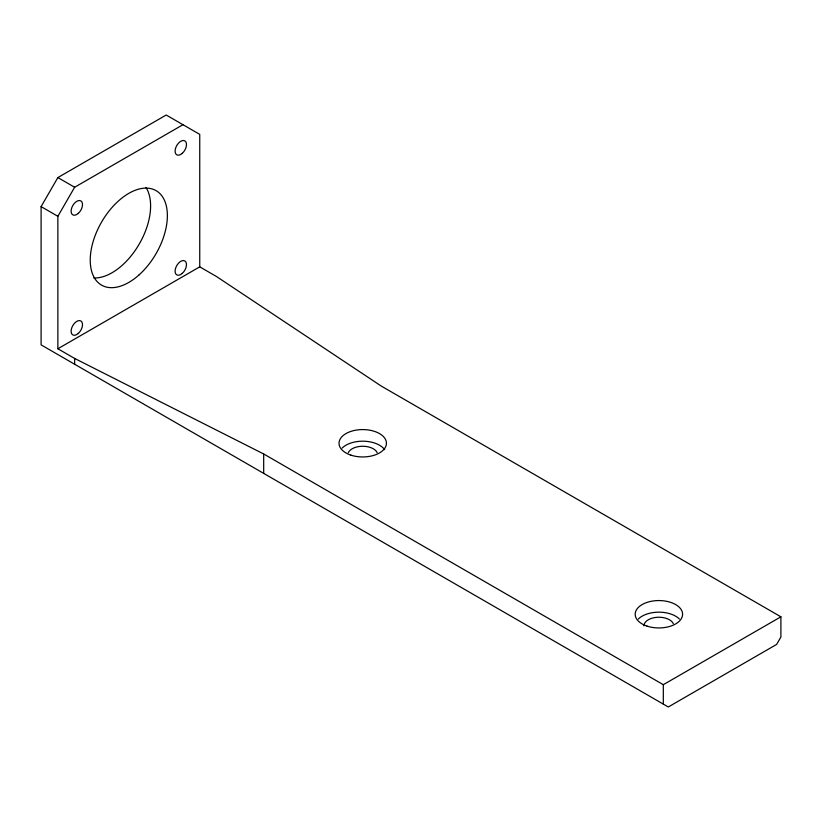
<?xml version="1.0" encoding="UTF-8"?>
<svg xmlns="http://www.w3.org/2000/svg" width="822" height="822" viewBox="0 0 822 822"><rect width="100%" height="100%" fill="white"/><g stroke="black" fill="none" stroke-linecap="round" stroke-linejoin="round"><path stroke-width="1.23" d="M199.746 266.852L216.515 276.541L381.274 386.083L780.9 616.808L780.9 637.019L776.615 644.427L668.286 706.982L41.1 344.87L41.1 206.61L57.869 177.573L166.198 115.018L199.746 134.387L199.746 266.852L57.869 348.764L57.869 216.299L74.638 187.252L182.967 124.708M57.869 348.764L74.638 358.443L263.687 453.97L663.313 684.695L780.9 616.808M57.869 177.573L74.638 187.252M41.1 206.61L57.869 216.299M663.313 684.695L663.313 704.105M263.687 453.97L263.687 473.38M74.638 358.443L74.638 364.238M348.302 452.655A14.94 8.631 0 0 1 362.728 446.254A14.94 8.631 0 0 1 377.164 452.655M146.049 187.56A54.55 31.493 -60 0 1 139.308 243.949A54.55 31.493 -60 0 1 93.842 277.98M643.945 625.871A14.94 8.631 0 0 1 656.932 617.312A14.94 8.631 0 0 1 673.31 623.631M342.188 448.041A23.715 13.697 0 0 1 364.28 441.219A23.715 13.697 0 0 1 384.645 449.644M638.345 619.017A23.715 13.697 0 0 1 679.424 619.017M182.268 153.354A8.066 4.655 -60 0 0 184.827 140.86A8.066 4.655 -60 0 0 175.281 149.316A8.066 4.655 -60 0 0 182.268 153.354M78.296 213.381A8.066 4.655 -60 0 0 80.854 200.887A8.066 4.655 -60 0 0 71.309 209.353A8.066 4.655 -60 0 0 78.296 213.381M78.296 333.434A8.066 4.655 -60 0 0 80.854 320.95A8.066 4.655 -60 0 0 71.309 329.406A8.066 4.655 -60 0 0 78.296 333.434M182.268 273.407A8.066 4.655 -60 0 0 184.827 260.923A8.066 4.655 -60 0 0 175.281 269.38A8.066 4.655 -60 0 0 182.268 273.407M138.784 275.144A54.55 31.493 -60 0 0 156.077 190.653A54.55 31.493 -60 0 0 91.55 247.874A54.55 31.493 -60 0 0 138.784 275.144M350.871 455.121A23.715 13.697 0 0 0 386.443 443.264A23.715 13.697 0 0 0 350.871 431.406A23.715 13.697 0 0 0 350.871 455.121M647.027 626.107A23.715 13.697 0 0 0 682.599 614.25A23.715 13.697 0 0 0 647.027 602.392A23.715 13.697 0 0 0 647.027 626.107"/></g></svg>
